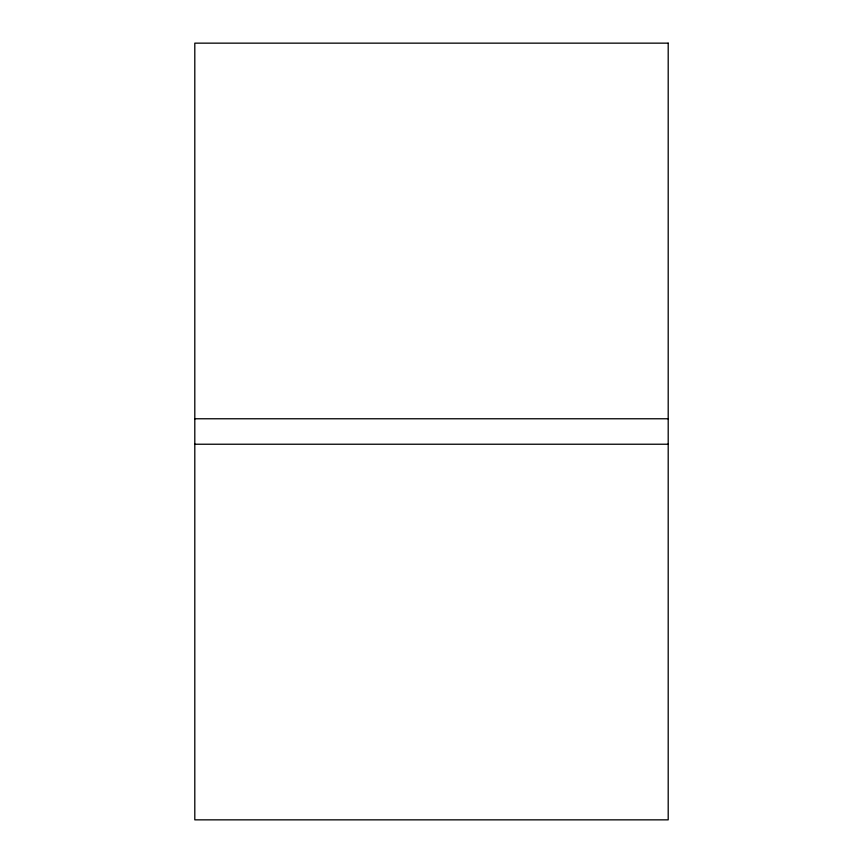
<?xml version="1.0" encoding="UTF-8"?>
<svg xmlns="http://www.w3.org/2000/svg" width="863" height="863" viewBox="0 0 863 863"><rect width="100%" height="100%" fill="white"/><g stroke="black" fill="none" stroke-linecap="round" stroke-linejoin="round"><path stroke-width="1.29" d="M194.801 418.771L668.199 418.771M194.801 444.229L668.199 444.229M668.199 43.15L194.801 43.15L194.801 819.85L668.199 819.85L668.199 43.15"/></g></svg>
